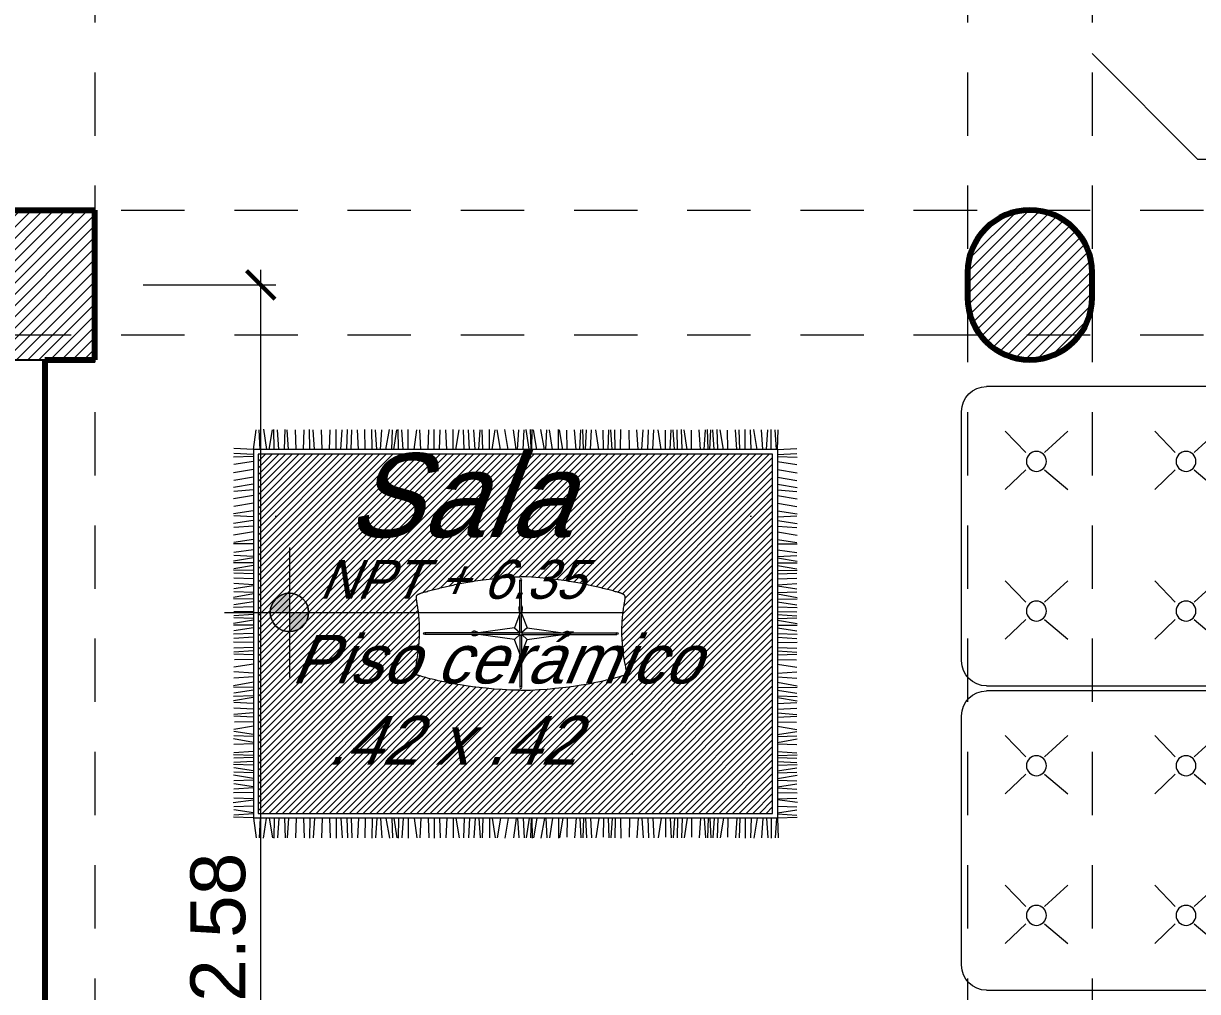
# Model space of a CAD drawing. Header units: millimetres. Extents: x 3779 to 7711, y 1445 to 3132.
# Drawn here: x 3910.459 to 3912.814, y 1483.043 to 1484.983 of the extents above; entities that cross this region are included whole.
import ezdxf

# ---------------------------------------------------------------- set-up
doc = ezdxf.new("R2010")
doc.units = ezdxf.units.MM
doc.header["$PDMODE"] = 3
doc.linetypes.add('HIDDEN', pattern=[9.525, 6.35, -3.175])
for name, color, linetype, lineweight in [('cotas', 7, 'Continuous', 5), ('MOBILIARIOS', 151, 'Continuous', 5), ('pluma 1', 1, 'Continuous', 9), ('pluma 2.5', 30, 'Continuous', 25), ('pluma 8', 98, 'Continuous', 80), ('proyecciones', 32, 'HIDDEN', 9), ('TEXTO', 7, 'Continuous', 9), ('TEXTURAS', 35, 'Continuous', 5)]:
    doc.layers.add(name, color=color, linetype=linetype, lineweight=lineweight)
doc.styles.add('nombreambiente', font='stylu.ttf', dxfattribs={"oblique": 20})
doc.styles.add('TIMES', font='arial.ttf', dxfattribs={"height": 0.11})
doc.dimstyles.new('julio', dxfattribs={"dimtxt": 0.11, "dimasz": 0.057, "dimexe": 0.03, "dimexo": 0.097, "dimgap": 0.0295, "dimtad": 1, "dimzin": 4, "dimdsep": 46, "dimtxsty": 'TIMES', "dimblk": 'ARCHTICK', "dimcen": 0, "dimdle": 0.03, "dimclrd": 256, "dimclre": 256, "dimclrt": 256, "dimadec": 0, "dimazin": 0, "dimtfac": 1, "dimtix": 1, "dimtmove": 2, "dimatfit": 2, "dimldrblk": 'ARCHTICK', "dimfxl": 1, "dimtolj": 1, "dimtzin": 0, "dimlwd": 5, "dimlwe": 5, "dimarcsym": 0})

# ---------------------------------------------------------------- blocks, each defined once
blk = doc.blocks.new('iiuyu')
at = {"layer": 'pluma 1', "ltscale": 0.3}
h = blk.add_hatch(color=256, dxfattribs=at)
h.paths.add_polyline_path([(1118.6362, 393.0279, 0.414214), (1118.5977, 392.9893), (1118.6362, 392.9893)])
h.paths.add_polyline_path([(1118.6747, 392.9893), (1118.6362, 392.9893), (1118.6362, 392.9508, 0.414214)])
for p, q in [((1118.6362, 393.1195), (1118.6362, 392.8592)), ((1118.506, 392.9893), (1119.307, 392.9893))]:
    blk.add_line(p, q, dxfattribs=at)
blk.add_circle((1118.6362, 392.9893), 0.0385, dxfattribs=at)
for start, end in [(0, 180), (180, 0)]:
    blk.add_arc((1118.6362, 392.9893), 0.0385, start, end, dxfattribs=at)
blk = doc.blocks.new('hghgfh')
at = {"layer": 'MOBILIARIOS', "linetype": 'Continuous'}
for p, q in [((985.743, 419.052), (985.743, 419.658)), ((985.764, 419.052), (985.764, 419.658)), ((985.679, 419.105), (985.742, 419.05)), ((985.828, 419.105), (985.765, 419.05)), ((985.74, 419.049), (984.639, 419.049)), ((985.74, 419.028), (984.639, 419.028)), ((985.679, 418.972), (985.742, 419.027)), ((985.743, 419.025), (985.743, 418.419)), ((985.764, 419.025), (985.764, 418.419)), ((985.828, 418.972), (985.765, 419.027)), ((985.767, 419.049), (986.868, 419.049)), ((985.767, 419.028), (986.868, 419.028))]:
    blk.add_line(p, q, dxfattribs=at)
for points in [[(985.753, 419.696), (985.746, 419.696), (985.64, 419.693), (985.539, 419.687), (985.444, 419.681), (985.354, 419.673), (985.27, 419.664), (985.192, 419.654), (985.119, 419.644), (985.052, 419.633), (984.991, 419.623), (984.934, 419.613), (984.883, 419.603), (984.837, 419.594), (984.796, 419.585), (984.759, 419.576), (984.726, 419.568), (984.698, 419.561), (984.673, 419.555), (984.652, 419.549), (984.634, 419.544), (984.618, 419.54), (984.605, 419.536), (984.594, 419.533), (984.585, 419.53), (984.577, 419.528), (984.57, 419.526), (984.564, 419.524), (984.559, 419.522), (984.555, 419.521), (984.552, 419.52), (984.549, 419.519), (984.546, 419.518), (984.544, 419.516), (984.542, 419.515), (984.54, 419.514), (984.539, 419.513), (984.537, 419.512), (984.536, 419.511), (984.535, 419.51), (984.534, 419.508), (984.533, 419.507), (984.532, 419.506), (984.531, 419.504), (984.53, 419.503), (984.529, 419.502), (984.528, 419.5), (984.527, 419.499), (984.527, 419.497), (984.526, 419.495), (984.526, 419.494), (984.525, 419.492), (984.525, 419.49), (984.525, 419.489), (984.524, 419.487), (984.524, 419.485), (984.524, 419.484), (984.524, 419.482), (984.524, 419.48), (984.525, 419.478), (984.525, 419.475), (984.526, 419.471), (984.527, 419.465), (984.529, 419.458), (984.53, 419.449), (984.533, 419.438), (984.535, 419.425), (984.539, 419.409), (984.542, 419.392), (984.545, 419.373), (984.549, 419.353), (984.552, 419.331), (984.556, 419.308), (984.56, 419.283), (984.563, 419.257), (984.566, 419.231), (984.569, 419.203), (984.572, 419.176), (984.574, 419.148), (984.576, 419.12), (984.577, 419.092), (984.579, 419.065), (984.579, 419.038), (984.58, 419.012), (984.58, 418.986), (984.579, 418.96), (984.578, 418.936), (984.577, 418.911), (984.576, 418.888), (984.574, 418.864), (984.572, 418.842), (984.57, 418.82), (984.568, 418.799), (984.565, 418.78), (984.563, 418.761), (984.56, 418.743), (984.558, 418.727), (984.555, 418.712), (984.553, 418.698), (984.551, 418.685), (984.549, 418.674), (984.547, 418.664), (984.546, 418.655), (984.544, 418.647), (984.543, 418.64), (984.542, 418.634), (984.542, 418.629), (984.542, 418.625), (984.542, 418.622), (984.542, 418.618), (984.542, 418.616), (984.542, 418.613), (984.542, 418.611), (984.543, 418.609), (984.543, 418.607), (984.544, 418.605), (984.544, 418.603), (984.545, 418.601), (984.546, 418.599), (984.547, 418.597), (984.548, 418.595), (984.549, 418.593), (984.551, 418.592), (984.553, 418.59), (984.555, 418.588), (984.557, 418.587), (984.559, 418.585), (984.561, 418.584), (984.564, 418.582), (984.567, 418.581), (984.57, 418.579), (984.573, 418.578), (984.577, 418.576), (984.582, 418.574), (984.587, 418.572), (984.594, 418.57), (984.601, 418.567), (984.609, 418.565), (984.619, 418.562), (984.629, 418.558), (984.641, 418.555), (984.654, 418.552), (984.667, 418.548), (984.681, 418.544), (984.697, 418.54), (984.713, 418.536), (984.729, 418.532), (984.747, 418.527), (984.765, 418.523), (984.783, 418.518), (984.801, 418.514), (984.82, 418.509), (984.838, 418.505), (984.857, 418.5), (984.875, 418.496), (984.893, 418.492), (984.912, 418.487), (984.931, 418.483), (984.949, 418.479), (984.968, 418.475), (984.987, 418.47), (985.007, 418.466), (985.027, 418.462), (985.048, 418.458), (985.069, 418.454), (985.092, 418.45), (985.115, 418.446), (985.14, 418.441), (985.166, 418.437), (985.194, 418.433), (985.224, 418.428), (985.254, 418.424), (985.286, 418.419), (985.319, 418.414), (985.352, 418.41), (985.387, 418.406), (985.421, 418.402), (985.457, 418.398), (985.494, 418.394), (985.534, 418.39), (985.578, 418.387), (985.627, 418.384), (985.684, 418.381), (985.748, 418.378), (985.753, 418.377)], [(985.753, 419.696), (985.761, 419.696), (985.867, 419.693), (985.968, 419.687), (986.063, 419.681), (986.153, 419.673), (986.237, 419.664), (986.315, 419.654), (986.388, 419.644), (986.455, 419.633), (986.516, 419.623), (986.573, 419.613), (986.624, 419.603), (986.67, 419.594), (986.711, 419.585), (986.748, 419.576), (986.781, 419.568), (986.809, 419.561), (986.834, 419.555), (986.855, 419.549), (986.873, 419.544), (986.889, 419.54), (986.902, 419.536), (986.913, 419.533), (986.922, 419.53), (986.93, 419.528), (986.937, 419.526), (986.943, 419.524), (986.948, 419.522), (986.952, 419.521), (986.955, 419.52), (986.958, 419.519), (986.961, 419.518), (986.963, 419.516), (986.965, 419.515), (986.967, 419.514), (986.968, 419.513), (986.97, 419.512), (986.971, 419.511), (986.972, 419.51), (986.973, 419.508), (986.974, 419.507), (986.975, 419.506), (986.976, 419.504), (986.977, 419.503), (986.978, 419.502), (986.979, 419.5), (986.98, 419.499), (986.98, 419.497), (986.981, 419.495), (986.981, 419.494), (986.982, 419.492), (986.982, 419.49), (986.982, 419.489), (986.983, 419.487), (986.983, 419.485), (986.983, 419.484), (986.983, 419.482), (986.983, 419.48), (986.982, 419.478), (986.982, 419.475), (986.981, 419.471), (986.98, 419.465), (986.978, 419.458), (986.977, 419.449), (986.974, 419.438), (986.971, 419.425), (986.968, 419.409), (986.965, 419.392), (986.962, 419.373), (986.958, 419.353), (986.954, 419.331), (986.951, 419.308), (986.947, 419.283), (986.944, 419.257), (986.941, 419.231), (986.938, 419.203), (986.935, 419.176), (986.933, 419.148), (986.931, 419.12), (986.93, 419.092), (986.928, 419.065), (986.928, 419.038), (986.927, 419.012), (986.927, 418.986), (986.928, 418.96), (986.929, 418.936), (986.93, 418.911), (986.931, 418.888), (986.933, 418.864), (986.935, 418.842), (986.937, 418.82), (986.939, 418.799), (986.942, 418.78), (986.944, 418.761), (986.947, 418.743), (986.949, 418.727), (986.951, 418.712), (986.954, 418.698), (986.956, 418.685), (986.958, 418.674), (986.96, 418.664), (986.961, 418.655), (986.963, 418.647), (986.964, 418.64), (986.965, 418.634), (986.965, 418.629), (986.965, 418.625), (986.965, 418.622), (986.965, 418.618), (986.965, 418.616), (986.965, 418.613), (986.965, 418.611), (986.964, 418.609), (986.964, 418.607), (986.963, 418.605), (986.963, 418.603), (986.962, 418.601), (986.961, 418.599), (986.96, 418.597), (986.959, 418.595), (986.958, 418.593), (986.956, 418.592), (986.954, 418.59), (986.952, 418.588), (986.95, 418.587), (986.948, 418.585), (986.946, 418.584), (986.943, 418.582), (986.94, 418.581), (986.937, 418.579), (986.934, 418.578), (986.93, 418.576), (986.925, 418.574), (986.92, 418.572), (986.913, 418.57), (986.906, 418.567), (986.898, 418.565), (986.888, 418.562), (986.877, 418.558), (986.866, 418.555), (986.853, 418.552), (986.84, 418.548), (986.826, 418.544), (986.81, 418.54), (986.794, 418.536), (986.778, 418.532), (986.76, 418.527), (986.742, 418.523), (986.724, 418.518), (986.706, 418.514), (986.687, 418.509), (986.669, 418.505), (986.65, 418.5), (986.632, 418.496), (986.614, 418.492), (986.595, 418.487), (986.576, 418.483), (986.558, 418.479), (986.539, 418.475), (986.52, 418.47), (986.5, 418.466), (986.48, 418.462), (986.459, 418.458), (986.438, 418.454), (986.415, 418.45), (986.392, 418.446), (986.367, 418.441), (986.341, 418.437), (986.313, 418.433), (986.283, 418.428), (986.253, 418.424), (986.221, 418.419), (986.188, 418.414), (986.155, 418.41), (986.12, 418.406), (986.086, 418.402), (986.05, 418.398), (986.013, 418.394), (985.973, 418.39), (985.929, 418.387), (985.88, 418.384), (985.823, 418.381), (985.759, 418.378), (985.753, 418.377)], [(985.743, 419.272), (985.742, 419.281), (985.74, 419.289), (985.739, 419.295), (985.738, 419.3), (985.737, 419.305), (985.736, 419.309), (985.735, 419.312), (985.735, 419.316), (985.734, 419.319), (985.734, 419.322), (985.734, 419.326), (985.734, 419.329), (985.734, 419.332), (985.734, 419.335), (985.734, 419.338), (985.735, 419.341), (985.735, 419.344), (985.736, 419.347), (985.737, 419.349), (985.738, 419.352), (985.739, 419.354), (985.74, 419.357), (985.741, 419.36), (985.743, 419.363)], [(985.764, 419.272), (985.765, 419.281), (985.767, 419.289), (985.768, 419.295), (985.769, 419.3), (985.77, 419.305), (985.771, 419.309), (985.772, 419.312), (985.772, 419.316), (985.773, 419.319), (985.773, 419.322), (985.773, 419.326), (985.773, 419.329), (985.773, 419.332), (985.773, 419.335), (985.773, 419.338), (985.772, 419.341), (985.772, 419.344), (985.771, 419.347), (985.77, 419.349), (985.769, 419.352), (985.768, 419.354), (985.767, 419.357), (985.766, 419.36), (985.764, 419.363)], [(985.743, 419.272), (985.679, 419.105), (985.264, 419.049)], [(985.764, 419.272), (985.828, 419.105), (986.243, 419.049)], [(985.264, 419.049), (985.256, 419.052), (985.25, 419.055), (985.244, 419.057), (985.24, 419.059), (985.236, 419.061), (985.233, 419.062), (985.23, 419.063), (985.227, 419.064), (985.225, 419.065), (985.222, 419.065), (985.22, 419.066), (985.218, 419.066), (985.215, 419.066), (985.213, 419.066), (985.211, 419.066), (985.208, 419.066), (985.206, 419.066), (985.204, 419.065), (985.201, 419.064), (985.198, 419.062), (985.195, 419.06), (985.191, 419.057), (985.186, 419.054), (985.181, 419.049)], [(986.243, 419.049), (986.251, 419.052), (986.257, 419.055), (986.263, 419.057), (986.267, 419.059), (986.271, 419.061), (986.274, 419.062), (986.277, 419.063), (986.28, 419.064), (986.282, 419.065), (986.285, 419.065), (986.287, 419.066), (986.289, 419.066), (986.292, 419.066), (986.294, 419.066), (986.296, 419.066), (986.299, 419.066), (986.301, 419.066), (986.303, 419.065), (986.306, 419.064), (986.309, 419.062), (986.312, 419.06), (986.316, 419.057), (986.321, 419.054), (986.326, 419.049)], [(985.264, 419.028), (985.256, 419.025), (985.25, 419.022), (985.244, 419.02), (985.24, 419.018), (985.236, 419.016), (985.233, 419.015), (985.23, 419.014), (985.227, 419.013), (985.225, 419.012), (985.222, 419.012), (985.22, 419.011), (985.218, 419.011), (985.215, 419.011), (985.213, 419.011), (985.211, 419.011), (985.208, 419.011), (985.206, 419.011), (985.204, 419.012), (985.201, 419.013), (985.198, 419.015), (985.195, 419.017), (985.191, 419.02), (985.186, 419.023), (985.181, 419.028)], [(985.743, 418.805), (985.679, 418.972), (985.264, 419.028)], [(985.764, 418.805), (985.828, 418.972), (986.243, 419.028)], [(986.243, 419.028), (986.251, 419.025), (986.257, 419.022), (986.263, 419.02), (986.267, 419.018), (986.271, 419.016), (986.274, 419.015), (986.277, 419.014), (986.28, 419.013), (986.282, 419.012), (986.285, 419.012), (986.287, 419.011), (986.289, 419.011), (986.292, 419.011), (986.294, 419.011), (986.296, 419.011), (986.299, 419.011), (986.301, 419.011), (986.303, 419.012), (986.306, 419.013), (986.309, 419.015), (986.312, 419.017), (986.316, 419.02), (986.321, 419.023), (986.326, 419.028)], [(985.743, 418.805), (985.742, 418.796), (985.74, 418.788), (985.739, 418.782), (985.738, 418.777), (985.737, 418.772), (985.736, 418.768), (985.735, 418.765), (985.735, 418.761), (985.734, 418.758), (985.734, 418.755), (985.734, 418.752), (985.734, 418.748), (985.734, 418.745), (985.734, 418.742), (985.734, 418.739), (985.735, 418.736), (985.735, 418.733), (985.736, 418.731), (985.737, 418.728), (985.738, 418.725), (985.739, 418.723), (985.74, 418.72), (985.741, 418.717), (985.743, 418.714)], [(985.764, 418.805), (985.765, 418.796), (985.767, 418.788), (985.768, 418.782), (985.769, 418.777), (985.77, 418.772), (985.771, 418.768), (985.772, 418.765), (985.772, 418.761), (985.773, 418.758), (985.773, 418.755), (985.773, 418.752), (985.773, 418.748), (985.773, 418.745), (985.773, 418.742), (985.773, 418.739), (985.772, 418.736), (985.772, 418.733), (985.771, 418.731), (985.77, 418.728), (985.769, 418.725), (985.768, 418.723), (985.767, 418.72), (985.766, 418.717), (985.764, 418.714)]]:
    blk.add_lwpolyline(points, dxfattribs=at)
for centre in [(984.635, 419.038), (986.872, 419.038)]:
    blk.add_circle(centre, 0.0112, dxfattribs=at)
for centre, radius, start, end in [((985.753, 419.662), 0.0112, 90, 270), ((985.753, 419.662), 0.0112, 270, 90), ((985.753, 419.039), 0.0168, 90, 270), ((985.753, 419.039), 0.0168, 270, 90), ((985.753, 418.415), 0.0112, 90, 270), ((985.753, 418.415), 0.0112, 270, 90)]:
    blk.add_arc(centre, radius, start, end, dxfattribs=at)
blk = doc.blocks.new('alfombra')
at = {"layer": 'pluma 1', "linetype": 'Continuous'}
h = blk.add_hatch(dxfattribs=at)
h.set_pattern_fill('DOTS', color=256, scale=0.5, style=0)
h.paths.add_polyline_path([(782.9094, 566.4865), (781.1902, 566.4865), (781.1902, 565.2865), (782.9094, 565.2865)])
h.paths.add_polyline_path([(781.6852, 566.0246), (781.69, 566.0261), (781.6975, 566.0284), (781.7031, 566.0301), (781.7118, 566.0326), (781.7206, 566.0349), (781.7277, 566.0367), (781.7359, 566.0387), (781.7453, 566.0409), (781.7559, 566.0434), (781.7678, 566.046), (781.7811, 566.0487), (781.7958, 566.0516), (781.812, 566.0545), (781.8297, 566.0574), (781.8491, 566.0604), (781.87, 566.0633), (781.8926, 566.0661), (781.9168, 566.0688), (781.9426, 566.0711), (781.97, 566.073), (781.9989, 566.0745), (782.0317, 566.0754), (782.0645, 566.0745), (782.0935, 566.073), (782.1209, 566.0711), (782.1467, 566.0688), (782.1709, 566.0661), (782.1935, 566.0633), (782.2144, 566.0604), (782.2337, 566.0574), (782.2514, 566.0545), (782.2676, 566.0516), (782.2823, 566.0487), (782.2956, 566.046), (782.3076, 566.0434), (782.3182, 566.0409), (782.3276, 566.0387), (782.3358, 566.0367), (782.346, 566.0341), (782.3564, 566.0312), (782.3636, 566.0291), (782.3683, 566.0277), (782.3706, 566.027), (782.3725, 566.0264), (782.3742, 566.0259), (782.3756, 566.0254), (782.3768, 566.0251), (782.3778, 566.0247), (782.3786, 566.0244), (782.3826, 566.0227), (782.3862, 566.0165), (782.3855, 566.0119), (782.3845, 566.007), (782.384, 566.0044), (782.3833, 566.0012), (782.3825, 565.9973), (782.3816, 565.9929), (782.3807, 565.988), (782.3797, 565.9826), (782.3787, 565.9767), (782.3776, 565.9704), (782.3766, 565.9636), (782.3756, 565.9565), (782.3746, 565.9491), (782.3737, 565.9415), (782.3729, 565.9336), (782.3721, 565.9257), (782.3715, 565.9176), (782.3709, 565.9096), (782.3704, 565.9016), (782.3701, 565.8938), (782.3699, 565.886), (782.3698, 565.8784), (782.3698, 565.871), (782.3699, 565.8636), (782.3701, 565.8565), (782.3705, 565.8495), (782.3709, 565.8426), (782.3714, 565.836), (782.3719, 565.8295), (782.3725, 565.8233), (782.3732, 565.8173), (782.3739, 565.8116), (782.3746, 565.8062), (782.3754, 565.8011), (782.3761, 565.7964), (782.3768, 565.792), (782.3774, 565.7881), (782.378, 565.7844), (782.3786, 565.7812), (782.3791, 565.7783), (782.3796, 565.7757), (782.38, 565.7734), (782.3803, 565.7714), (782.3805, 565.7697), (782.381, 565.7649), (782.3795, 565.7583), (782.3745, 565.7546), (782.3686, 565.7521), (782.3614, 565.7497), (782.3539, 565.7474), (782.3466, 565.7454), (782.3384, 565.7431), (782.3293, 565.7408), (782.3194, 565.7383), (782.3091, 565.7358), (782.2985, 565.7332), (782.2867, 565.7304), (782.2764, 565.7279), (782.2659, 565.7255), (782.255, 565.7231), (782.2438, 565.7207), (782.2319, 565.7184), (782.2223, 565.7166), (782.2156, 565.7154), (782.2084, 565.7142), (782.2008, 565.7129), (782.1928, 565.7116), (782.1843, 565.7103), (782.1755, 565.709), (782.1663, 565.7077), (782.1569, 565.7064), (782.1472, 565.7051), (782.1374, 565.7039), (782.1274, 565.7027), (782.1172, 565.7016), (782.1065, 565.7005), (782.095, 565.6995), (782.0823, 565.6985), (782.068, 565.6976), (782.0518, 565.6967), (782.0317, 565.6957), (782.0117, 565.6967), (781.9954, 565.6976), (781.9811, 565.6985), (781.9684, 565.6995), (781.9569, 565.7005), (781.9463, 565.7016), (781.9361, 565.7027), (781.9261, 565.7039), (781.9162, 565.7051), (781.9065, 565.7064), (781.8971, 565.7077), (781.888, 565.709), (781.8791, 565.7103), (781.8707, 565.7116), (781.8626, 565.7129), (781.8551, 565.7142), (781.8479, 565.7154), (781.8378, 565.7172), (781.8255, 565.7195), (781.814, 565.7219), (781.803, 565.7243), (781.7923, 565.7267), (781.7818, 565.7292), (781.7734, 565.7312), (781.765, 565.7332), (781.7544, 565.7358), (781.744, 565.7383), (781.7341, 565.7408), (781.7251, 565.7431), (781.7168, 565.7454), (781.7096, 565.7474), (781.702, 565.7497), (781.6977, 565.7511), (781.6959, 565.7518), (781.6943, 565.7523), (781.693, 565.7529), (781.6919, 565.7534), (781.6909, 565.7538), (781.69, 565.7543), (781.6892, 565.7547), (781.6884, 565.7551), (781.6877, 565.7556), (781.687, 565.756), (781.6838, 565.7584), (781.6825, 565.7653), (781.6831, 565.771), (781.684, 565.7762), (781.6849, 565.7812), (781.6854, 565.7844), (781.686, 565.7881), (781.6867, 565.792), (781.6874, 565.7964), (781.6881, 565.8011), (781.6888, 565.8062), (781.6895, 565.8116), (781.6902, 565.8173), (781.6909, 565.8233), (781.6915, 565.8295), (781.6921, 565.836), (781.6926, 565.8426), (781.693, 565.8495), (781.6933, 565.8565), (781.6935, 565.8636), (781.6937, 565.871), (781.6937, 565.8784), (781.6936, 565.886), (781.6934, 565.8938), (781.693, 565.9016), (781.6926, 565.9096), (781.692, 565.9176), (781.6913, 565.9257), (781.6906, 565.9336), (781.6897, 565.9415), (781.6888, 565.9491), (781.6879, 565.9565), (781.6869, 565.9636), (781.6858, 565.9704), (781.6848, 565.9767), (781.6838, 565.9826), (781.6828, 565.988), (781.6818, 565.9929), (781.6809, 565.9973), (781.6802, 566.0012), (781.6795, 566.0044), (781.6789, 566.007), (781.6785, 566.0091), (781.6782, 566.0106), (781.678, 566.0118), (781.6772, 566.016), (781.6805, 566.0224)], flags=16)
h.paths.add_polyline_path([(782.0287, 565.9801), (782.0275, 565.9771), (782.0287, 565.9798)], flags=0)
h.paths.add_polyline_path([(782.1967, 565.8891), (782.1968, 565.8891), (782.1951, 565.8905)], flags=0)
h.paths.add_polyline_path([(782.1768, 565.8814), (782.1784, 565.8807), (782.1797, 565.8802), (782.1808, 565.8797), (782.1817, 565.8794), (782.1825, 565.8791), (782.1833, 565.8788), (782.184, 565.8786), (782.1847, 565.8785), (782.1854, 565.8783), (782.1861, 565.8782), (782.1868, 565.8781), (782.1874, 565.8781), (782.1881, 565.8781), (782.1887, 565.8782), (782.1894, 565.8783), (782.19, 565.8785), (782.1908, 565.8788), (782.1916, 565.8792), (782.1926, 565.8799), (782.1937, 565.8807), (782.1951, 565.8818), (782.1967, 565.8831), (782.1726, 565.8831)], flags=0)
h.paths.add_polyline_path([(782.0347, 565.7922), (782.036, 565.7952), (782.0347, 565.7925)], flags=0)
h.paths.add_polyline_path([(781.8668, 565.8831), (781.8667, 565.8831), (781.8684, 565.8818)], flags=0)
h.paths.add_polyline_path([(781.8667, 565.8891), (781.8697, 565.8916), (781.8736, 565.8944), (781.8792, 565.8939), (781.8834, 565.8923), (781.8886, 565.8901), (781.8909, 565.8891), (782.0103, 565.9052), (782.0283, 565.8896, -0.379688), (782.0347, 565.8899), (782.0347, 566.0668, -0.528387), (782.0317, 566.0624, -1), (782.0317, 566.0688, -0.308569), (782.0347, 566.0668), (782.0347, 565.9801), (782.0373, 565.9739), (782.0374, 565.9672), (782.0362, 565.9615), (782.0359, 565.96), (782.0356, 565.9582), (782.0352, 565.9559), (782.0347, 565.9533), (782.0532, 565.9052), (782.0351, 565.8896, -0.945145), (782.0287, 565.8824), (782.0287, 565.7055, -0.528387), (782.0317, 565.7099, -1), (782.0317, 565.7034, -0.308569), (782.0287, 565.7055), (782.0287, 565.7922), (782.0261, 565.7984), (782.026, 565.805), (782.0272, 565.8108), (782.0275, 565.8122), (782.0279, 565.8141), (782.0283, 565.8163), (782.0287, 565.819), (782.0103, 565.867), (782.0283, 565.8827, -0.381443), (782.0279, 565.8891), (781.7083, 565.8891, -0.525199), (781.7127, 565.8861, -1), (781.7063, 565.8861, -0.311304), (781.7083, 565.8891)], flags=0)
h.paths.add_polyline_path([(782.3572, 565.8861, -1), (782.3508, 565.8861, -1)], flags=0)
at = {"layer": 'TEXTURAS'}
h = blk.add_hatch(dxfattribs=at)
h.set_pattern_fill('LINE', color=256, scale=0.005, angle=45)
h.paths.add_polyline_path([(782.9094, 566.4865), (781.1902, 566.4865), (781.1902, 565.2865), (782.9094, 565.2865)])
h.paths.add_polyline_path([(781.6854, 565.7844), (781.686, 565.7881), (781.6867, 565.792), (781.6874, 565.7964), (781.6881, 565.8011), (781.6888, 565.8062), (781.6895, 565.8116), (781.6902, 565.8173), (781.6909, 565.8233), (781.6915, 565.8295), (781.6921, 565.836), (781.6926, 565.8426), (781.693, 565.8495), (781.6933, 565.8565), (781.6935, 565.8636), (781.6937, 565.871), (781.6937, 565.8784), (781.6936, 565.886), (781.6934, 565.8938), (781.693, 565.9016), (781.6926, 565.9096), (781.692, 565.9176), (781.6913, 565.9257), (781.6906, 565.9336), (781.6897, 565.9415), (781.6888, 565.9491), (781.6879, 565.9565), (781.6869, 565.9636), (781.6858, 565.9704), (781.6848, 565.9767), (781.6838, 565.9826), (781.6828, 565.988), (781.6818, 565.9929), (781.6809, 565.9973), (781.6802, 566.0012), (781.6795, 566.0044), (781.6789, 566.007), (781.6785, 566.0091), (781.6782, 566.0106), (781.678, 566.0118), (781.6768, 566.0184), (781.6831, 566.0239), (781.6925, 566.0269), (781.7053, 566.0308), (781.7174, 566.0341), (781.7317, 566.0377), (781.751, 566.0423), (781.7678, 566.046), (781.7811, 566.0487), (781.7958, 566.0516), (781.812, 566.0545), (781.8297, 566.0574), (781.8491, 566.0604), (781.87, 566.0633), (781.8926, 566.0661), (781.9168, 566.0688), (781.9426, 566.0711), (781.97, 566.073), (781.9989, 566.0745), (782.0317, 566.0754), (782.0645, 566.0745), (782.0935, 566.073), (782.1209, 566.0711), (782.1467, 566.0688), (782.1709, 566.0661), (782.1935, 566.0633), (782.2144, 566.0604), (782.2337, 566.0574), (782.2514, 566.0545), (782.2676, 566.0516), (782.2823, 566.0487), (782.2956, 566.046), (782.3125, 566.0423), (782.3317, 566.0377), (782.346, 566.0341), (782.3582, 566.0308), (782.3666, 566.0282), (782.3725, 566.0264), (782.3742, 566.0259), (782.3756, 566.0254), (782.3768, 566.0251), (782.3778, 566.0247), (782.3842, 566.0223), (782.386, 566.0142), (782.3845, 566.007), (782.384, 566.0044), (782.3833, 566.0012), (782.3825, 565.9973), (782.3816, 565.9929), (782.3807, 565.988), (782.3797, 565.9826), (782.3787, 565.9767), (782.3776, 565.9704), (782.3766, 565.9636), (782.3756, 565.9565), (782.3746, 565.9491), (782.3737, 565.9415), (782.3729, 565.9336), (782.3721, 565.9257), (782.3715, 565.9176), (782.3709, 565.9096), (782.3704, 565.9016), (782.3701, 565.8938), (782.3699, 565.886), (782.3698, 565.8784), (782.3698, 565.871), (782.3699, 565.8636), (782.3701, 565.8565), (782.3705, 565.8495), (782.3709, 565.8426), (782.3714, 565.836), (782.3719, 565.8295), (782.3725, 565.8233), (782.3732, 565.8173), (782.3739, 565.8116), (782.3746, 565.8062), (782.3754, 565.8011), (782.3761, 565.7964), (782.3768, 565.792), (782.3774, 565.7881), (782.378, 565.7844), (782.3786, 565.7812), (782.3791, 565.7783), (782.3796, 565.7757), (782.38, 565.7734), (782.3803, 565.7714), (782.3805, 565.7697), (782.3807, 565.7683), (782.3807, 565.7671), (782.3808, 565.766), (782.3808, 565.7652), (782.3803, 565.7584), (782.3722, 565.7534), (782.3629, 565.7501), (782.3522, 565.7469), (782.3406, 565.7437), (782.3273, 565.7403), (782.3143, 565.737), (782.3039, 565.7345), (782.2918, 565.7316), (782.2816, 565.7292), (782.2682, 565.726), (782.252, 565.7224), (782.2379, 565.7195), (782.2256, 565.7172), (782.2121, 565.7148), (782.1968, 565.7122), (782.1799, 565.7096), (782.1615, 565.707), (782.1422, 565.7045), (782.1216, 565.702), (782.1007, 565.6999), (782.0823, 565.6985), (782.068, 565.6976), (782.0518, 565.6967), (782.0317, 565.6957), (782.0117, 565.6967), (781.9954, 565.6976), (781.9811, 565.6985), (781.9627, 565.6999), (781.9419, 565.702), (781.9213, 565.7045), (781.9019, 565.707), (781.8836, 565.7096), (781.8666, 565.7122), (781.8514, 565.7148), (781.8378, 565.7172), (781.8255, 565.7195), (781.8115, 565.7224), (781.7953, 565.726), (781.7818, 565.7292), (781.7716, 565.7316), (781.7595, 565.7345), (781.7492, 565.737), (781.7361, 565.7403), (781.7229, 565.7437), (781.7094, 565.7474), (781.7022, 565.7496), (781.6998, 565.7504), (781.6977, 565.7511), (781.6959, 565.7518), (781.6943, 565.7523), (781.693, 565.7529), (781.6919, 565.7534), (781.6909, 565.7538), (781.69, 565.7543), (781.6892, 565.7547), (781.6835, 565.758), (781.6825, 565.7668), (781.6837, 565.7744), (781.6849, 565.7812)], flags=16)
h.paths.add_polyline_path([(781.7106, 565.8831), (781.8668, 565.8831), (781.8632, 565.8861), (781.8668, 565.8891), (781.7083, 565.8891, -0.995376)], flags=0)
h.paths.add_polyline_path([(782.1977, 565.8891), (782.1926, 565.8924), (782.1971, 565.8891)], flags=0)
h.paths.add_polyline_path([(782.1789, 565.8805), (782.1797, 565.8802), (782.1808, 565.8797), (782.1817, 565.8794), (782.1825, 565.8791), (782.1833, 565.8788), (782.184, 565.8786), (782.1847, 565.8785), (782.1854, 565.8783), (782.1861, 565.8782), (782.1868, 565.8781), (782.1874, 565.8781), (782.1881, 565.8781), (782.1887, 565.8782), (782.1894, 565.8783), (782.19, 565.8785), (782.1908, 565.8788), (782.1916, 565.8792), (782.1926, 565.8799), (782.1937, 565.8807), (782.1951, 565.8818), (782.1967, 565.8831), (782.1726, 565.8831)], flags=0)
h.paths.add_polyline_path([(782.0103, 565.867), (782.0283, 565.8827, -0.416126), (782.0283, 565.8896), (782.0103, 565.9052), (782.0287, 565.9533), (782.0283, 565.9559), (782.0279, 565.9582), (782.0275, 565.96), (782.0272, 565.9616), (782.0269, 565.9629), (782.0267, 565.964), (782.0261, 565.9672), (782.0264, 565.9654), (782.0263, 565.9659), (782.0262, 565.9669), (782.0256, 565.9738), (782.0287, 565.9795), (782.0287, 566.0644, -1), (782.0347, 566.0668), (782.0347, 565.9795), (782.0379, 565.9738), (782.0372, 565.9661), (782.037, 565.9654), (782.037, 565.965), (782.0368, 565.964), (782.0362, 565.9615), (782.0359, 565.96), (782.0356, 565.9582), (782.0352, 565.9559), (782.0347, 565.9533), (782.0532, 565.9052), (782.0351, 565.8896, -0.416126), (782.0351, 565.8827), (782.0532, 565.867), (782.0347, 565.819), (782.0352, 565.8163), (782.0356, 565.8141), (782.0359, 565.8122), (782.0362, 565.8107), (782.0365, 565.8094), (782.0368, 565.8083), (782.0374, 565.8051), (782.037, 565.8069), (782.0371, 565.8063), (782.0372, 565.8054), (782.0379, 565.7985), (782.0347, 565.7927), (782.0347, 565.7078, -1), (782.0287, 565.7055), (782.0287, 565.7927), (782.0256, 565.7985), (782.0263, 565.8062), (782.0264, 565.8069), (782.0265, 565.8073), (782.0267, 565.8083), (782.0272, 565.8108), (782.0275, 565.8122), (782.0279, 565.8141), (782.0283, 565.8163), (782.0287, 565.819)], flags=0)
h.paths.add_polyline_path([(782.3572, 565.8861, -1), (782.3508, 565.8861, -1)], flags=0)
at = {"layer": 'pluma 1'}
for p, q in [((781.1742, 566.5025), (781.1714, 566.5681)), ((781.1774, 566.5025), (781.182, 566.5681)), ((781.195, 566.5027), (781.1945, 566.5689)), ((781.2107, 566.5025), (781.2064, 566.5681)), ((781.223, 566.5025), (781.2276, 566.5681)), ((781.2415, 566.5025), (781.2531, 566.5693)), ((781.2613, 566.5025), (781.2635, 566.5681)), ((781.282, 566.5027), (781.2814, 566.5689)), ((781.2997, 566.5025), (781.3015, 566.5681)), ((781.31, 566.5025), (781.3146, 566.5681)), ((781.3396, 566.5025), (781.3405, 566.566)), ((781.3544, 566.5025), (781.365, 566.5681)), ((781.3732, 566.5027), (781.3754, 566.5683)), ((781.3854, 566.5025), (781.39, 566.5681)), ((781.3994, 566.5025), (781.3965, 566.5681)), ((781.4057, 566.5027), (781.4079, 566.5683)), ((781.4187, 566.5025), (781.4144, 566.5681)), ((781.431, 566.5025), (781.4356, 566.5681)), ((781.4607, 566.5025), (781.4616, 566.566)), ((781.4754, 566.5025), (781.486, 566.5681)), ((781.4926, 566.5027), (781.4949, 566.5683)), ((781.5077, 566.5025), (781.5095, 566.5681)), ((781.518, 566.5025), (781.5226, 566.5681)), ((781.5319, 566.5025), (781.529, 566.5681)), ((781.5476, 566.5025), (781.5485, 566.566)), ((781.5624, 566.5025), (781.573, 566.5681)), ((781.5902, 566.5025), (781.5874, 566.5681)), ((781.6074, 566.5025), (781.6045, 566.5681)), ((781.6267, 566.5025), (781.6224, 566.5681)), ((781.639, 566.5025), (781.6436, 566.5681)), ((781.6687, 566.5025), (781.6696, 566.566)), ((781.698, 566.5027), (781.6974, 566.5689)), ((781.7157, 566.5025), (781.7175, 566.5681)), ((781.726, 566.5025), (781.7306, 566.5681)), ((781.7399, 566.5025), (781.737, 566.5681)), ((781.7556, 566.5025), (781.7565, 566.566)), ((781.7704, 566.5025), (781.781, 566.5681)), ((781.7982, 566.5025), (781.7954, 566.5681)), ((781.8154, 566.5025), (781.8125, 566.5681)), ((781.8217, 566.5027), (781.8239, 566.5683)), ((781.8347, 566.5025), (781.8304, 566.5681)), ((781.847, 566.5025), (781.8516, 566.5681)), ((781.8767, 566.5025), (781.8776, 566.566)), ((781.8914, 566.5025), (781.902, 566.5681)), ((781.906, 566.5027), (781.9054, 566.5689)), ((781.9255, 566.5025), (781.9353, 566.5681)), ((781.9479, 566.5025), (781.945, 566.5681)), ((781.9525, 566.5025), (781.9641, 566.5693)), ((781.9784, 566.5025), (781.989, 566.5681)), ((781.9946, 566.5027), (781.994, 566.5689)), ((781.9972, 566.5027), (781.9994, 566.5683)), ((782.0033, 566.5027), (782.0139, 566.5683)), ((782.0234, 566.5025), (782.0205, 566.5681)), ((782.0427, 566.5025), (782.0384, 566.5681)), ((782.0465, 566.5025), (782.0564, 566.5681)), ((782.0735, 566.5025), (782.0851, 566.5693)), ((782.0994, 566.5025), (782.11, 566.5681)), ((782.1274, 566.5025), (782.1168, 566.5681)), ((782.1362, 566.5025), (782.1367, 566.5687)), ((782.1579, 566.5025), (782.1608, 566.5681)), ((782.1718, 566.5025), (782.1673, 566.5681)), ((782.1841, 566.5025), (782.1884, 566.5681)), ((782.2035, 566.5025), (782.2064, 566.5681)), ((782.2206, 566.5025), (782.2235, 566.5681)), ((782.2484, 566.5025), (782.2379, 566.5681)), ((782.2572, 566.5025), (782.2578, 566.5687)), ((782.2789, 566.5025), (782.2818, 566.5681)), ((782.3031, 566.5025), (782.3013, 566.5681)), ((782.3208, 566.5027), (782.3214, 566.5689)), ((782.3416, 566.5025), (782.3393, 566.5681)), ((782.3659, 566.5025), (782.3688, 566.5681)), ((782.3883, 566.5025), (782.3785, 566.5681)), ((782.4078, 566.5027), (782.4084, 566.5689)), ((782.4246, 566.5025), (782.4289, 566.5681)), ((782.4403, 566.5027), (782.4409, 566.5689)), ((782.4564, 566.5025), (782.4459, 566.5681)), ((782.4626, 566.5025), (782.4603, 566.5681)), ((782.4824, 566.5025), (782.4708, 566.5693)), ((782.5008, 566.5025), (782.4963, 566.5681)), ((782.5132, 566.5025), (782.5174, 566.5681)), ((782.5288, 566.5027), (782.5294, 566.5689)), ((782.5522, 566.5025), (782.5527, 566.5687)), ((782.5739, 566.5025), (782.5768, 566.5681)), ((782.5981, 566.5025), (782.5963, 566.5681)), ((782.6132, 566.5027), (782.6109, 566.5683)), ((782.6334, 566.5025), (782.6289, 566.5681)), ((782.6483, 566.5027), (782.6489, 566.5689)), ((782.6706, 566.5025), (782.6683, 566.5681)), ((782.6949, 566.5025), (782.6978, 566.5681)), ((782.7212, 566.5025), (782.7254, 566.5681)), ((782.7368, 566.5027), (782.7374, 566.5689)), ((782.7576, 566.5025), (782.7553, 566.5681)), ((782.7819, 566.5025), (782.7848, 566.5681)), ((782.8081, 566.5025), (782.8124, 566.5681)), ((782.8212, 566.5027), (782.8189, 566.5683)), ((782.8406, 566.5025), (782.8449, 566.5681)), ((782.8563, 566.5027), (782.8569, 566.5689)), ((782.8724, 566.5025), (782.8619, 566.5681)), ((782.8912, 566.5693), (782.8818, 566.5023)), ((782.9029, 566.5025), (782.9058, 566.5681)), ((782.9254, 566.5025), (782.9155, 566.5681)), ((781.1741, 566.5014), (781.1084, 566.4991)), ((781.1742, 566.4884), (781.1086, 566.4926)), ((781.1742, 566.4845), (781.1086, 566.4747)), ((781.1742, 566.5025), (782.9254, 566.5025)), ((781.1742, 565.2705), (781.1742, 566.5025)), ((782.9254, 565.2705), (782.9254, 566.5025)), ((782.9254, 566.4884), (782.9911, 566.4926)), ((782.9254, 566.4845), (782.9911, 566.4747)), ((782.9256, 566.5014), (782.9913, 566.4991)), ((781.1074, 566.4504), (781.1744, 566.441)), ((781.1742, 566.4621), (781.1086, 566.465)), ((781.1742, 566.4378), (781.1086, 566.4355)), ((782.9923, 566.4504), (782.9253, 566.441)), ((782.9254, 566.4621), (782.9911, 566.465)), ((782.9254, 566.4378), (782.9911, 566.4355)), ((781.1741, 566.417), (781.1078, 566.4176)), ((781.1742, 566.4014), (781.1086, 566.4057)), ((781.1742, 566.3976), (781.1086, 566.3877)), ((782.9254, 566.4014), (782.9911, 566.4057)), ((782.9254, 566.3976), (782.9911, 566.3877)), ((782.9256, 566.417), (782.9919, 566.4176)), ((781.1742, 566.3706), (781.1075, 566.359)), ((781.1742, 566.3751), (781.1086, 566.378)), ((782.9254, 566.3751), (782.9911, 566.378)), ((782.9254, 566.3706), (782.9922, 566.359)), ((781.1741, 566.3259), (781.1084, 566.3236)), ((781.1742, 566.3508), (781.1086, 566.3485)), ((781.1742, 566.3446), (781.1086, 566.3341)), ((782.9254, 566.3508), (782.9911, 566.3485)), ((782.9254, 566.3446), (782.9911, 566.3341)), ((782.9256, 566.3259), (782.9913, 566.3236)), ((781.1741, 566.2934), (781.1084, 566.2911)), ((781.1742, 566.3128), (781.1086, 566.3171)), ((781.1742, 566.2997), (781.1086, 566.3026)), ((781.1742, 566.2804), (781.1086, 566.2846)), ((782.9254, 566.3128), (782.9911, 566.3171)), ((782.9254, 566.2997), (782.9911, 566.3026)), ((782.9254, 566.2804), (782.9911, 566.2846)), ((782.9256, 566.2934), (782.9913, 566.2911)), ((781.1742, 566.2495), (781.1075, 566.2379)), ((781.1742, 566.2541), (781.1086, 566.257)), ((782.9254, 566.2541), (782.9911, 566.257)), ((782.9254, 566.2495), (782.9922, 566.2379)), ((781.1742, 566.2298), (781.1086, 566.2275)), ((781.1742, 566.2236), (781.1086, 566.2131)), ((781.1742, 566.1957), (781.1086, 566.2062)), ((782.9254, 566.2298), (782.9911, 566.2275)), ((782.9254, 566.2236), (782.9911, 566.2131)), ((782.9254, 566.1957), (782.9911, 566.2062)), ((781.1742, 566.1652), (781.1086, 566.1623)), ((781.1742, 566.1809), (781.1107, 566.1818)), ((782.9254, 566.1809), (782.9889, 566.1818)), ((782.9254, 566.1652), (782.9911, 566.1623)), ((781.1742, 566.1512), (781.1086, 566.1558)), ((781.1742, 566.1389), (781.1086, 566.1346)), ((782.9254, 566.1512), (782.9911, 566.1558)), ((782.9254, 566.1389), (782.9911, 566.1346)), ((781.1741, 566.0995), (781.1084, 566.1101)), ((781.1741, 566.0934), (781.1084, 566.0956)), ((781.1742, 566.1196), (781.1086, 566.1167)), ((781.1742, 566.0746), (781.1086, 566.0852)), ((782.9254, 566.1196), (782.9911, 566.1167)), ((782.9254, 566.0746), (782.9911, 566.0852)), ((782.9256, 566.0995), (782.9913, 566.1101)), ((782.9256, 566.0934), (782.9913, 566.0956)), ((781.1742, 566.0487), (781.1075, 566.0603)), ((781.1742, 566.0659), (781.108, 566.0653)), ((782.9254, 566.0659), (782.9917, 566.0653)), ((782.9254, 566.0487), (782.9922, 566.0603)), ((781.1742, 566.0302), (781.1086, 566.0348)), ((781.1742, 566.0179), (781.1086, 566.0136)), ((782.9254, 566.0302), (782.9911, 566.0348)), ((782.9254, 566.0179), (782.9911, 566.0136)), ((781.1742, 565.9877), (781.1086, 565.9982)), ((781.1742, 565.9729), (781.1107, 565.9738)), ((782.9254, 565.9877), (782.9911, 565.9982)), ((782.9254, 565.9729), (782.9889, 565.9738)), ((781.1742, 565.9572), (781.1086, 565.9543)), ((781.1742, 565.9432), (781.1086, 565.9478)), ((781.1742, 565.933), (781.1086, 565.9348)), ((782.9254, 565.9572), (782.9911, 565.9543)), ((782.9254, 565.9432), (782.9911, 565.9478)), ((782.9254, 565.933), (782.9911, 565.9348)), ((781.1741, 565.9153), (781.1078, 565.9147)), ((781.1741, 565.8854), (781.1084, 565.8876)), ((781.1742, 565.8976), (781.1086, 565.9022)), ((782.9254, 565.8976), (782.9911, 565.9022)), ((782.9256, 565.9153), (782.9919, 565.9147)), ((782.9256, 565.8854), (782.9913, 565.8876)), ((781.1742, 565.8407), (781.1075, 565.8523)), ((781.1742, 565.8579), (781.108, 565.8573)), ((781.1742, 565.8666), (781.1086, 565.8772)), ((782.9254, 565.8666), (782.9911, 565.8772)), ((782.9254, 565.8579), (782.9917, 565.8573)), ((782.9254, 565.8407), (782.9922, 565.8523)), ((781.1742, 565.8361), (781.1086, 565.8333)), ((781.1742, 565.8222), (781.1086, 565.8268)), ((781.1742, 565.8119), (781.1086, 565.8137)), ((782.9254, 565.8361), (782.9911, 565.8333)), ((782.9254, 565.8222), (782.9911, 565.8268)), ((782.9254, 565.8119), (782.9911, 565.8137)), ((781.1742, 565.7709), (781.108, 565.7703)), ((781.1741, 565.7968), (781.1084, 565.7991)), ((781.1742, 565.7797), (781.1086, 565.7902)), ((782.9254, 565.7797), (782.9911, 565.7902)), ((782.9254, 565.7709), (782.9917, 565.7703)), ((782.9256, 565.7968), (782.9913, 565.7991)), ((781.1742, 565.7537), (781.1075, 565.7653)), ((781.1742, 565.7492), (781.1086, 565.7463)), ((781.1742, 565.7267), (781.1086, 565.7366)), ((782.9254, 565.7537), (782.9922, 565.7653)), ((782.9254, 565.7492), (782.9911, 565.7463)), ((782.9254, 565.7267), (782.9911, 565.7366)), ((781.1742, 565.7229), (781.1086, 565.7186)), ((781.1742, 565.7036), (781.1086, 565.7007)), ((782.9254, 565.7229), (782.9911, 565.7186)), ((782.9254, 565.7036), (782.9911, 565.7007)), ((781.1741, 565.6748), (781.1078, 565.6742)), ((781.1742, 565.6865), (781.1086, 565.6836)), ((781.1742, 565.6586), (781.1086, 565.6692)), ((782.9254, 565.6865), (782.9911, 565.6836)), ((782.9254, 565.6586), (782.9911, 565.6692)), ((782.9256, 565.6748), (782.9919, 565.6742)), ((781.1742, 565.6327), (781.1075, 565.6443)), ((781.1742, 565.6499), (781.108, 565.6493)), ((781.1742, 565.6281), (781.1086, 565.6253)), ((781.1742, 565.6057), (781.1086, 565.6155)), ((782.9254, 565.6499), (782.9917, 565.6493)), ((782.9254, 565.6327), (782.9922, 565.6443)), ((782.9254, 565.6281), (782.9911, 565.6253)), ((782.9254, 565.6057), (782.9911, 565.6155)), ((781.1741, 565.5862), (781.1078, 565.5856)), ((781.1742, 565.5717), (781.1086, 565.5822)), ((782.9254, 565.5717), (782.9911, 565.5822)), ((782.9256, 565.5862), (782.9919, 565.5856)), ((781.1742, 565.5457), (781.1075, 565.5573)), ((782.9254, 565.5457), (782.9922, 565.5573)), ((781.1741, 565.508), (781.1084, 565.5186)), ((781.1742, 565.5272), (781.1086, 565.5318)), ((781.1742, 565.4956), (781.1086, 565.4927)), ((782.9254, 565.5272), (782.9911, 565.5318)), ((782.9254, 565.4956), (782.9911, 565.4927)), ((782.9256, 565.508), (782.9913, 565.5186)), ((781.1741, 565.4755), (781.1084, 565.4861)), ((781.1742, 565.4506), (781.1086, 565.4612)), ((782.9254, 565.4506), (782.9911, 565.4612)), ((782.9256, 565.4755), (782.9913, 565.4861)), ((781.1742, 565.4247), (781.1075, 565.4363)), ((782.9254, 565.4247), (782.9922, 565.4363)), ((781.1741, 565.387), (781.1084, 565.3975)), ((781.1742, 565.4062), (781.1086, 565.4108)), ((782.9254, 565.4062), (782.9911, 565.4108)), ((782.9256, 565.387), (782.9913, 565.3975)), ((781.1742, 565.3377), (781.1075, 565.3493)), ((781.1742, 565.3637), (781.1086, 565.3742)), ((782.9254, 565.3637), (782.9911, 565.3742)), ((782.9254, 565.3377), (782.9922, 565.3493)), ((781.1742, 565.3107), (781.1086, 565.3206)), ((782.9254, 565.3107), (782.9911, 565.3206)), ((781.1741, 565.2939), (781.1084, 565.2961)), ((781.1742, 565.2876), (781.1086, 565.2847)), ((781.1742, 565.2705), (781.1086, 565.2676)), ((781.1742, 565.2705), (781.1714, 565.2048)), ((781.1742, 565.2705), (782.9254, 565.2705)), ((781.1774, 565.2705), (781.182, 565.2048)), ((781.195, 565.2703), (781.1945, 565.204)), ((781.2107, 565.2705), (781.2064, 565.2048)), ((781.223, 565.2705), (781.2276, 565.2048)), ((781.2415, 565.2705), (781.2531, 565.2037)), ((781.2613, 565.2705), (781.2635, 565.2048)), ((781.282, 565.2703), (781.2814, 565.204)), ((781.2997, 565.2705), (781.3015, 565.2048)), ((781.31, 565.2705), (781.3146, 565.2048)), ((781.3396, 565.2705), (781.3405, 565.2069)), ((781.3544, 565.2705), (781.365, 565.2048)), ((781.3732, 565.2703), (781.3754, 565.2046)), ((781.3854, 565.2705), (781.39, 565.2048)), ((781.3994, 565.2705), (781.3965, 565.2048)), ((781.4057, 565.2703), (781.4079, 565.2046)), ((781.4187, 565.2705), (781.4144, 565.2048)), ((781.431, 565.2705), (781.4356, 565.2048)), ((781.4607, 565.2705), (781.4616, 565.2069)), ((781.4754, 565.2705), (781.486, 565.2048)), ((781.4926, 565.2703), (781.4949, 565.2046)), ((781.5077, 565.2705), (781.5095, 565.2048)), ((781.518, 565.2705), (781.5226, 565.2048)), ((781.5319, 565.2705), (781.529, 565.2048)), ((781.5476, 565.2705), (781.5485, 565.2069)), ((781.5624, 565.2705), (781.573, 565.2048)), ((781.5902, 565.2705), (781.5874, 565.2048)), ((781.6074, 565.2705), (781.6045, 565.2048)), ((781.6267, 565.2705), (781.6224, 565.2048)), ((781.639, 565.2705), (781.6436, 565.2048)), ((781.6687, 565.2705), (781.6696, 565.2069)), ((781.698, 565.2703), (781.6974, 565.204)), ((781.7157, 565.2705), (781.7175, 565.2048)), ((781.726, 565.2705), (781.7306, 565.2048)), ((781.7399, 565.2705), (781.737, 565.2048)), ((781.7556, 565.2705), (781.7565, 565.2069)), ((781.7704, 565.2705), (781.781, 565.2048)), ((781.7982, 565.2705), (781.7954, 565.2048)), ((781.8154, 565.2705), (781.8125, 565.2048)), ((781.8217, 565.2703), (781.8239, 565.2046)), ((781.8347, 565.2705), (781.8304, 565.2048)), ((781.847, 565.2705), (781.8516, 565.2048)), ((781.8767, 565.2705), (781.8776, 565.2069)), ((781.8914, 565.2705), (781.902, 565.2048)), ((781.906, 565.2703), (781.9054, 565.204)), ((781.9255, 565.2705), (781.9353, 565.2048)), ((781.9479, 565.2705), (781.945, 565.2048)), ((781.9525, 565.2705), (781.9641, 565.2037)), ((781.9784, 565.2705), (781.989, 565.2048)), ((781.9946, 565.2703), (781.994, 565.204)), ((781.9972, 565.2703), (781.9994, 565.2046)), ((782.0033, 565.2703), (782.0139, 565.2046)), ((782.0234, 565.2705), (782.0205, 565.2048)), ((782.0427, 565.2705), (782.0384, 565.2048)), ((782.0465, 565.2705), (782.0564, 565.2048)), ((782.0735, 565.2705), (782.0851, 565.2037)), ((782.0994, 565.2705), (782.11, 565.2048)), ((782.1274, 565.2705), (782.1168, 565.2048)), ((782.1362, 565.2705), (782.1367, 565.2042)), ((782.1579, 565.2705), (782.1608, 565.2048)), ((782.1718, 565.2705), (782.1673, 565.2048)), ((782.1841, 565.2705), (782.1884, 565.2048)), ((782.2035, 565.2705), (782.2064, 565.2048)), ((782.2206, 565.2705), (782.2235, 565.2048)), ((782.2484, 565.2705), (782.2379, 565.2048)), ((782.2572, 565.2705), (782.2578, 565.2042)), ((782.2789, 565.2705), (782.2818, 565.2048)), ((782.3031, 565.2705), (782.3013, 565.2048)), ((782.3208, 565.2703), (782.3214, 565.204)), ((782.3416, 565.2705), (782.3393, 565.2048)), ((782.3659, 565.2705), (782.3688, 565.2048)), ((782.3883, 565.2705), (782.3785, 565.2048)), ((782.4078, 565.2703), (782.4084, 565.204)), ((782.4246, 565.2705), (782.4289, 565.2048)), ((782.4403, 565.2703), (782.4409, 565.204)), ((782.4564, 565.2705), (782.4459, 565.2048)), ((782.4626, 565.2705), (782.4603, 565.2048)), ((782.4824, 565.2705), (782.4708, 565.2037)), ((782.5008, 565.2705), (782.4963, 565.2048)), ((782.5132, 565.2705), (782.5174, 565.2048)), ((782.5288, 565.2703), (782.5294, 565.204)), ((782.5522, 565.2705), (782.5527, 565.2042)), ((782.5739, 565.2705), (782.5768, 565.2048)), ((782.5981, 565.2705), (782.5963, 565.2048)), ((782.6132, 565.2703), (782.6109, 565.2046)), ((782.6334, 565.2705), (782.6289, 565.2048)), ((782.6483, 565.2703), (782.6489, 565.204)), ((782.6706, 565.2705), (782.6683, 565.2048)), ((782.6949, 565.2705), (782.6978, 565.2048)), ((782.7212, 565.2705), (782.7254, 565.2048)), ((782.7368, 565.2703), (782.7374, 565.204)), ((782.7576, 565.2705), (782.7553, 565.2048)), ((782.7819, 565.2705), (782.7848, 565.2048)), ((782.8081, 565.2705), (782.8124, 565.2048)), ((782.8212, 565.2703), (782.8189, 565.2046)), ((782.8406, 565.2705), (782.8449, 565.2048)), ((782.8563, 565.2703), (782.8569, 565.204)), ((782.8724, 565.2705), (782.8619, 565.2048)), ((782.8912, 565.2036), (782.8818, 565.2706)), ((782.9029, 565.2705), (782.9058, 565.2048)), ((782.9254, 565.2705), (782.9155, 565.2048)), ((782.9254, 565.2876), (782.9911, 565.2847)), ((782.9254, 565.2705), (782.9911, 565.2676)), ((782.9256, 565.2939), (782.9913, 565.2961))]:
    blk.add_line(p, q, dxfattribs=at)
blk.add_lwpolyline([(781.1902, 565.2865), (782.9094, 565.2865), (782.9094, 566.4865), (781.1902, 566.4865)], close=True, dxfattribs=at)
at = {"layer": 'MOBILIARIOS', "linetype": 'Continuous', "xscale": 0.2880000000000109, "yscale": 0.2880000000000109, "zscale": 0.2880000000000109}
blk.add_blockref('hghgfh', (498.1347, 445.203), dxfattribs=at)
blk = doc.blocks.new('muble3')
at = {"layer": 'MOBILIARIOS', "linetype": 'Continuous'}
for p, q in [((3889.7762, 1548.3775), (3890.2762, 1548.3775)), ((3890.4262, 1548.3775), (3890.4762, 1548.3775)), ((3889.7262, 1548.3275), (3889.7262, 1547.9503)), ((3890.3262, 1547.8275), (3890.3262, 1548.3275)), ((3890.3762, 1547.8275), (3890.3762, 1548.3275)), ((3890.5262, 1548.3275), (3890.5262, 1547.8275)), ((3889.8547, 1548.2447), (3889.8138, 1548.2836)), ((3889.8927, 1548.2447), (3889.9394, 1548.2836)), ((3890.1547, 1548.2447), (3890.1138, 1548.2836)), ((3890.1927, 1548.2447), (3890.2394, 1548.2836)), ((3889.8547, 1548.21), (3889.8138, 1548.1671)), ((3889.8927, 1548.21), (3889.9394, 1548.1671)), ((3890.1547, 1548.21), (3890.1138, 1548.1671)), ((3890.1927, 1548.21), (3890.2394, 1548.1671)), ((3889.7262, 1547.991), (3889.7262, 1547.8275)), ((3889.8547, 1547.9447), (3889.8138, 1547.9836)), ((3889.8927, 1547.9447), (3889.9394, 1547.9836)), ((3890.1547, 1547.9447), (3890.1138, 1547.9836)), ((3890.1927, 1547.9447), (3890.2394, 1547.9836)), ((3889.8547, 1547.91), (3889.8138, 1547.8671)), ((3889.8927, 1547.91), (3889.9394, 1547.8671)), ((3890.1547, 1547.91), (3890.1138, 1547.8671)), ((3890.1927, 1547.91), (3890.2394, 1547.8671)), ((3890.2762, 1547.7775), (3889.7762, 1547.7775)), ((3890.4762, 1547.7775), (3890.4262, 1547.7775)), ((3889.7762, 1547.7675), (3890.2762, 1547.7675)), ((3890.4262, 1547.7675), (3890.4762, 1547.7675)), ((3889.7262, 1547.7175), (3889.7262, 1547.3403)), ((3890.3262, 1547.2175), (3890.3262, 1547.7175)), ((3890.3762, 1547.2175), (3890.3762, 1547.7175)), ((3890.5262, 1547.7175), (3890.5262, 1547.2175)), ((3889.8547, 1547.6347), (3889.8138, 1547.6736)), ((3889.8927, 1547.6347), (3889.9394, 1547.6736)), ((3890.1547, 1547.6347), (3890.1138, 1547.6736)), ((3890.1927, 1547.6347), (3890.2394, 1547.6736)), ((3889.8547, 1547.6), (3889.8138, 1547.5571)), ((3889.8927, 1547.6), (3889.9394, 1547.5571)), ((3890.1547, 1547.6), (3890.1138, 1547.5571)), ((3890.1927, 1547.6), (3890.2394, 1547.5571)), ((3889.7262, 1547.381), (3889.7262, 1547.2175)), ((3889.8547, 1547.3347), (3889.8138, 1547.3736)), ((3889.8927, 1547.3347), (3889.9394, 1547.3736)), ((3890.1547, 1547.3347), (3890.1138, 1547.3736)), ((3890.1927, 1547.3347), (3890.2394, 1547.3736)), ((3889.8547, 1547.3), (3889.8138, 1547.2571)), ((3889.8927, 1547.3), (3889.9394, 1547.2571)), ((3890.1547, 1547.3), (3890.1138, 1547.2571)), ((3890.1927, 1547.3), (3890.2394, 1547.2571)), ((3890.2762, 1547.1675), (3889.7762, 1547.1675)), ((3890.4762, 1547.1675), (3890.4262, 1547.1675))]:
    blk.add_line(p, q, dxfattribs=at)
for centre in [(3889.8762, 1548.2275), (3890.1762, 1548.2275), (3889.8762, 1547.9275), (3890.1762, 1547.9275), (3889.8762, 1547.6175), (3890.1762, 1547.6175), (3889.8762, 1547.3175), (3890.1762, 1547.3175)]:
    blk.add_circle(centre, 0.02, dxfattribs=at)
for centre, start, end in [((3889.7762, 1548.3275), 90, 180), ((3890.2762, 1548.3275), 0, 90), ((3890.4262, 1548.3275), 90, 180), ((3890.4762, 1548.3275), 0, 90), ((3889.7762, 1547.8275), 180, 270), ((3890.2762, 1547.8275), 270, 0), ((3890.2762, 1547.8275), 270, 0), ((3890.4262, 1547.8275), 180, 270), ((3890.4262, 1547.8275), 180, 270), ((3890.4762, 1547.8275), 270, 0), ((3890.4762, 1547.8275), 270, 0), ((3889.7762, 1547.7175), 90, 180), ((3890.2762, 1547.7175), 0, 90), ((3890.4262, 1547.7175), 90, 180), ((3890.4762, 1547.7175), 0, 90), ((3889.7762, 1547.2175), 180, 270), ((3890.2762, 1547.2175), 270, 0), ((3890.2762, 1547.2175), 270, 0), ((3890.4262, 1547.2175), 180, 270), ((3890.4262, 1547.2175), 180, 270), ((3890.4762, 1547.2175), 270, 0), ((3890.4762, 1547.2175), 270, 0)]:
    blk.add_arc(centre, 0.05, start, end, dxfattribs=at)
blk = doc.blocks.new('_ArchTick')
at = {"color": 0, "linetype": 'ByBlock', "lineweight": 40, "const_width": 0.15}
blk.add_lwpolyline([(-0.5, -0.5), (0.5, 0.5)], dxfattribs=at)
blk = doc.blocks.new('*D454')
at = {"layer": 'cotas', "lineweight": 5, "transparency": 16777216}
for p, q in [((3910.9354, 1481.8542), (3910.9354, 1484.4892)), ((3910.6994, 1484.4592), (3910.9654, 1484.4592)), ((3910.8719, 1481.8842), (3910.9654, 1481.8842))]:
    blk.add_line(p, q, dxfattribs=at)
at = {"layer": 'Defpoints', "color": 0, "transparency": 16777216}
for p in [(3910.6024, 1484.4592), (3910.9354, 1484.4592), (3910.7749, 1481.8842)]:
    blk.add_point(p, dxfattribs=at)
at = {"layer": 'cotas', "lineweight": 5, "transparency": 16777216, "xscale": 0.057, "yscale": 0.057, "zscale": 0.057}
for p, rotation in [((3910.9354, 1484.4592), 90), ((3910.9354, 1481.8842), 270)]:
    blk.add_blockref('_ArchTick', p, dxfattribs=dict(at, rotation=rotation))
at = {"layer": 'cotas', "transparency": 16777216, "insert": (3910.8498, 1483.1717), "char_height": 0.11, "attachment_point": 5, "rotation": 90, "style": 'TIMES'}
blk.add_mtext('\\A1;2.58', dxfattribs=at)

msp = doc.modelspace()

# ---------------------------------------------------------------- hatches: boundary and pattern name
at = {"layer": 'TEXTURAS'}
h = msp.add_hatch(dxfattribs=at)
h.set_pattern_fill('LINE', color=256, scale=0.005, angle=45)
h.set_pattern_definition([(45, (56.488948, -57.590765), (-0.01122532015, 0.01122532015), [])])
h.paths.add_polyline_path([(3910.6024, 1484.6092), (3910.3524, 1484.6092), (3910.3524, 1484.3092), (3910.6024, 1484.3092)])
h = msp.add_hatch(dxfattribs=at)
h.set_pattern_fill('LINE', color=256, scale=0.005, angle=45)
h.set_pattern_definition([(45, (58.488948, -57.590765), (-0.01122532015, 0.01122532015), [])])
edge = h.paths.add_edge_path()
edge.add_arc((3912.4774, 1484.4842), 0.125, 360, 540)
edge.add_line((3912.3524, 1484.4842), (3912.3524, 1484.4342))
edge.add_arc((3912.4774, 1484.4342), 0.125, 180, 360)
edge.add_line((3912.6024, 1484.4342), (3912.6024, 1484.4842))

# ---------------------------------------------------------------- linework, layer by layer
at = {"layer": 'pluma 2.5'}
msp.add_lwpolyline([(3910.3524, 1484.3092), (3910.6024, 1484.3092), (3910.6024, 1484.6092), (3910.3524, 1484.6092)], close=True, dxfattribs=at)
at = {"layer": 'pluma 8'}
for p, q in [((3910.3524, 1484.6092), (3910.6024, 1484.6092)), ((3910.6024, 1484.3092), (3910.6024, 1484.6092)), ((3912.3524, 1484.4842), (3912.3524, 1484.4342)), ((3912.6024, 1484.4342), (3912.6024, 1484.4842)), ((3910.5024, 1484.3092), (3910.5024, 1480.9592)), ((3910.5024, 1484.3092), (3910.6024, 1484.3092))]:
    msp.add_line(p, q, dxfattribs=at)
for centre, start, end in [((3912.4774, 1484.4842), 90, 180), ((3912.4774, 1484.4842), 0, 90), ((3912.4774, 1484.4342), 180, 270), ((3912.4774, 1484.4342), 270, 0)]:
    msp.add_arc(centre, 0.125, start, end, dxfattribs=at)
at = {"layer": 'proyecciones', "linetype": 'HIDDEN', "ltscale": 0.02}
for p, q in [((3910.6024, 1487.6092), (3910.6024, 1481.8592)), ((3912.3524, 1487.6092), (3912.3524, 1481.9092)), ((3912.6024, 1487.6092), (3912.6024, 1481.9092)), ((3901.8024, 1484.6092), (3915.7024, 1484.6092)), ((3901.8024, 1484.3592), (3915.7024, 1484.3592))]:
    msp.add_line(p, q, dxfattribs=at)
at = {"layer": 'TEXTURAS'}
msp.add_lwpolyline([(3913.7145, 1484.7109), (3912.8145, 1484.7109), (3912.6024, 1484.923)], dxfattribs=at)

# ---------------------------------------------------------------- block references
at = {"layer": 'pluma 1', "xscale": 0.6, "yscale": 0.6, "zscale": 0.6, "rotation": 180}
msp.add_blockref('alfombra', (4380.6756, 1823.2919), dxfattribs=at)
at = {"layer": 'pluma 1', "linetype": 'Continuous'}
msp.add_blockref('iiuyu', (2792.3565, 1090.8134), dxfattribs=at)
at = {"layer": 'TEXTURAS', "xscale": -1, "rotation": 180}
msp.add_blockref('muble3', (22.6143, 3031.423), dxfattribs=at)

# ---------------------------------------------------------------- texts
at = {"layer": 'TEXTO', "attachment_point": 1, "style": 'nombreambiente'}
for s, insert, char_height, width in [('{\\Q21;Sala}', (3911.1051, 1484.1217), 0.168, 1.67738), ('{\\Q23;NPT + 6.35}', (3911.0511, 1483.908), 0.078, 0.949042), ('{\\Q23; Piso cerámico    \\P   .42 x .42\\P   }', (3910.9586, 1483.7578), 0.0975, 1.795972)]:
    msp.add_mtext(s, dxfattribs=dict(at, insert=insert, char_height=char_height, width=width))

# ---------------------------------------------------------------- dimensions: what is measured, and where the dimension line sits
at = {"layer": 'cotas'}
dim = msp.add_linear_dim(base=(3910.9354427848, 1484.4592296829), p1=(3910.7748757595, 1481.8842296829), p2=(3910.6024037863, 1484.4592296829), angle=90, dimstyle='julio', dxfattribs=at)
dim.commit()
dim.dimension.update_dxf_attribs({"geometry": '*D454', "text_midpoint": (3910.8497797561, 1483.1717296829)})

doc.saveas('drawing.dxf')
